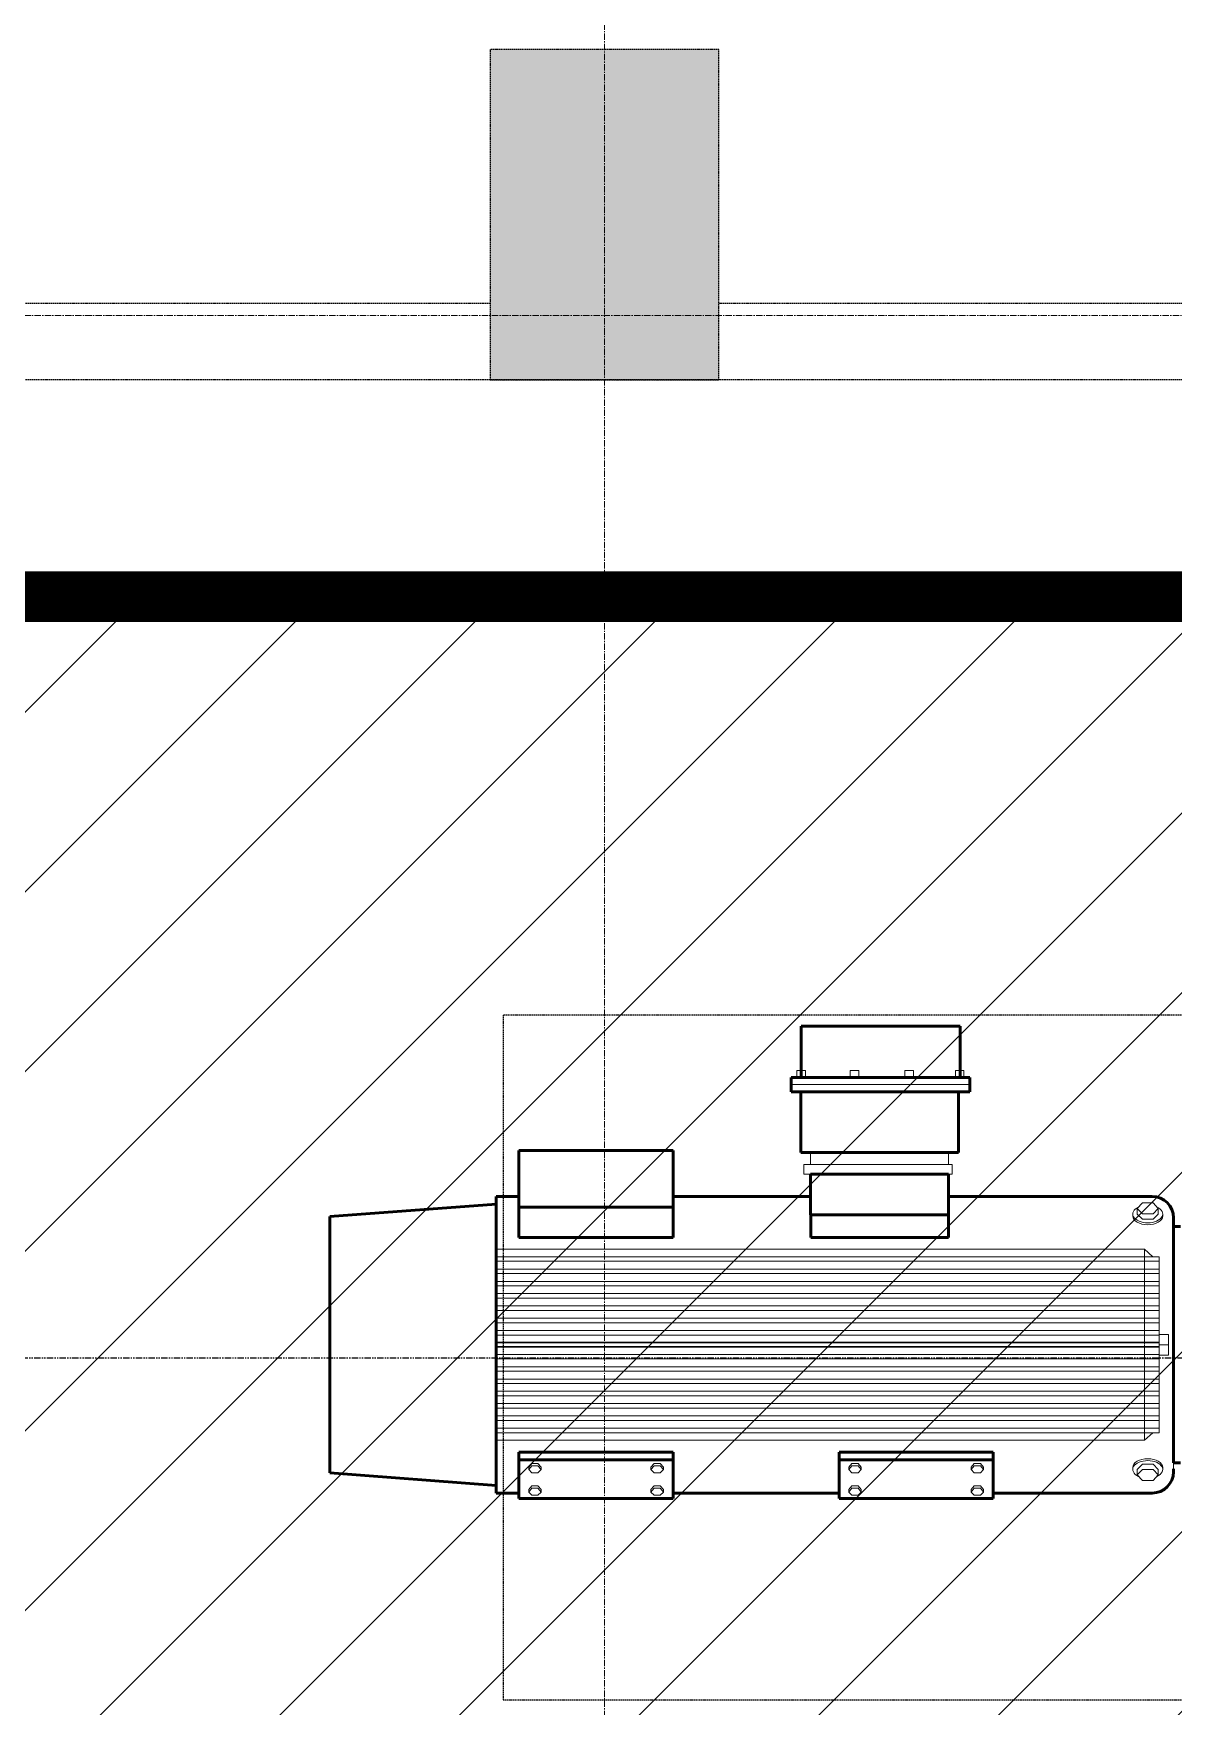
# Model space of a CAD drawing. Header units: inches. Extents: x 0 to 235202, y 0 to 184293.
# Drawn here: x 153877 to 156121, y 130705 to 133997 of the extents above; entities that cross this region are included whole.
import ezdxf
from ezdxf.enums import TextEntityAlignment as Align

# ---------------------------------------------------------------- set-up
doc = ezdxf.new("R2010")
doc.units = ezdxf.units.IN
doc.header["$MEASUREMENT"] = 0
for name, pattern in [('CENTER', [2, 1.25, -0.25, 0.25, -0.25]), ('HIDDEN', [0.375, 0.25, -0.125]), ('PHANTOM2', [1.25, 0.625, -0.125, 0.125, -0.125, 0.125, -0.125])]:
    doc.linetypes.add(name, pattern=pattern)
doc.layers.add('.5', color=8, linetype='Continuous', lineweight=0)
doc.layers.add('DIM', color=251, linetype='Continuous', lineweight=0)
for name, color, linetype in [('71-12459_XREF-T-BLK_A1$0$BORDER', 6, 'Continuous'), ('GRID_TXT45', 4, 'Continuous'), ('M-HVAC-EQPM-NEW', 5, 'Continuous'), ('M-X-BKGD', 8, 'Continuous'), ('WINDOW ELEV', 3, 'Continuous')]:
    doc.layers.add(name, color=color, linetype=linetype)
doc.styles.add('SIMPLEX', font='simplex.shx')

# ---------------------------------------------------------------- blocks, each defined once
blk = doc.blocks.new('FLOOR PLAN REV 2')
at = {"layer": 'DIM', "linetype": 'HIDDEN', "lineweight": 25, "ltscale": 10}
h = blk.add_hatch(color=8, dxfattribs=at)
h.paths.add_polyline_path([(67801.4, 233442.2), (67501.4, 233442.2), (67501.4, 233142.2), (67801.4, 233142.2)])
h.paths.add_polyline_path([(71751.4, 233592.2), (71301.4, 233592.2), (71301.4, 233142.2), (71751.4, 233142.2)])
h.paths.add_polyline_path([(67801.4, 229167.2), (67501.4, 229167.2), (67501.4, 228867.2), (67801.4, 228867.2)])
h.paths.add_polyline_path([(76251.8, 233592.2), (75801.8, 233592.2), (75801.8, 233142.2), (76251.8, 233142.2)])
h.paths.add_polyline_path([(80751.8, 233792.2), (80301.8, 233792.2), (80301.8, 233142.2), (80751.8, 233142.2)])
h.paths.add_polyline_path([(71451.4, 228867.2), (71451.4, 229167.2), (71301.4, 229167.2), (71301.4, 228867.2)])
at = {"layer": '.5', "color": 8, "linetype": 'CENTER', "ltscale": 10}
for p, q in [((80526.8, 216570.9), (80526.8, 247857.9)), ((118917.3, 233268.9), (54403.1, 233268.9))]:
    blk.add_line(p, q, dxfattribs=at)
at = {"color": 8, "linetype": 'PHANTOM2', "ltscale": 20}
blk.add_line((100766.6, 231217.3), (74313.2, 231217.3), dxfattribs=at)
at = {"layer": 'DIM', "color": 8, "linetype": 'HIDDEN', "lineweight": 25, "ltscale": 10}
for p, q in [((80751.8, 233792.2), (80301.8, 233792.2)), ((80301.8, 233792.2), (80301.8, 233142.2)), ((80751.8, 233142.2), (80751.8, 233792.2)), ((80301.8, 233292.2), (76251.8, 233292.2)), ((84801.4, 233292.2), (80751.8, 233292.2)), ((111801.8, 233142.2), (75801.8, 233142.2)), ((80301.8, 233142.2), (80751.8, 233142.2)), ((83326.8, 231892.2), (80326.8, 231892.2)), ((80326.8, 231892.2), (80326.8, 230544.7)), ((80326.8, 230544.7), (83326.8, 230544.7))]:
    blk.add_line(p, q, dxfattribs=at)
at = {"layer": 'GRID_TXT45', "color": 8, "style": 'SIMPLEX'}
for p in [(53803.1, 233267.6), (53803.1, 227018.5), (53803.1, 220768)]:
    blk.add_attdef('GRD_TXT', text='', height=450, rotation=180, dxfattribs=at).set_placement(p, align=Align.MIDDLE_CENTER)
blk = doc.blocks.new('PLAN REV 1')
at = {"layer": 'DIM', "color": 8, "lineweight": 50}
for p, q in [((197081.3, 209118.4), (196768.3, 209118.4)), ((196768.3, 209118.4), (196768.3, 209017.3)), ((197081.3, 209017.3), (197081.3, 209118.4)), ((197100.1, 209017.3), (196748.2, 209017.3)), ((196748.2, 209017.3), (196748.2, 208989.2)), ((196768.3, 209017.3), (197081.3, 209017.3)), ((197100.1, 208989.2), (197100.1, 209017.3)), ((196748.2, 208989.2), (197100.1, 208989.2)), ((197078, 208989.2), (196767.7, 208989.2)), ((196767.7, 208989.2), (196767.7, 208869.7)), ((197078, 208869.7), (197078, 208989.2)), ((196212.7, 208873.6), (196516, 208873.6)), ((196212.7, 208762.5), (196212.7, 208873.6)), ((196516, 208873.6), (196516, 208762.5)), ((196767.7, 208869.7), (197078, 208869.7)), ((196786.3, 208746.9), (196786.3, 208827.4)), ((196786.3, 208827.4), (197057.7, 208827.4)), ((197057.7, 208827.4), (197057.7, 208746.9)), ((196167.5, 208199.8), (196167.5, 208783.4)), ((196167.5, 208783.4), (196212.7, 208783.4)), ((196516, 208783.4), (196786.3, 208783.4)), ((197430.9, 208783.4), (197057.7, 208783.4)), ((197459, 208783.4), (197429.9, 208783.4)), ((196167.5, 208768.3), (195840.7, 208743.7)), ((196212.7, 208762.5), (196516, 208762.5)), ((196212.7, 208702.8), (196212.7, 208762.5)), ((196516, 208762.5), (196212.7, 208762.5)), ((196516, 208762.5), (196516, 208702.8)), ((197057.7, 208746.9), (196786.3, 208746.9)), ((197057.7, 208746.9), (196787.2, 208746.9)), ((196787.2, 208746.9), (196787.2, 208702.8)), ((197057.7, 208702.8), (197057.7, 208746.9)), ((195840.7, 208743.7), (195840.7, 208239.4)), ((197500.9, 208735.8), (197500.9, 208741.5)), ((197500.9, 208724.3), (197500.9, 208735.8)), ((197500.9, 208491.6), (197500.9, 208724.3)), ((197500.9, 208724.3), (197514.5, 208724.3)), ((196516, 208702.8), (196212.7, 208702.8)), ((196787.2, 208702.8), (197057.7, 208702.8)), ((197500.9, 208491.6), (197500.9, 208258.9)), ((196516, 208280.3), (196212.7, 208280.3)), ((196212.7, 208280.3), (196212.7, 208265.4)), ((196212.7, 208265.4), (196516, 208265.4)), ((196516, 208265.4), (196212.7, 208265.4)), ((196212.7, 208265.4), (196212.7, 208189.2)), ((196516, 208265.4), (196516, 208280.3)), ((196516, 208189.2), (196516, 208265.4)), ((197145.9, 208280.3), (196842.6, 208280.3)), ((196842.6, 208280.3), (196842.6, 208265.4)), ((196842.6, 208265.4), (197145.9, 208265.4)), ((197145.9, 208265.4), (196842.6, 208265.4)), ((196842.6, 208265.4), (196842.6, 208189.2)), ((197145.9, 208265.4), (197145.9, 208280.3)), ((197145.9, 208189.2), (197145.9, 208265.4)), ((197500.9, 208258.9), (197514.5, 208258.9)), ((196167.5, 208214.8), (195840.7, 208239.4)), ((197500.9, 208247.4), (197500.9, 208241.7)), ((196212.7, 208199.8), (196167.5, 208199.8)), ((196212.7, 208189.2), (196516, 208189.2)), ((196842.6, 208199.8), (196516, 208199.8)), ((196842.6, 208189.2), (197145.9, 208189.2)), ((197196.5, 208199.8), (197145.9, 208199.8)), ((197196.5, 208199.8), (197459, 208199.8)), ((197459, 208199.8), (197429.9, 208199.8))]:
    blk.add_line(p, q, dxfattribs=at)
at = {"layer": 'DIM', "color": 8, "linetype": 'Continuous'}
for p, q in [((196776.8, 209031.1), (196759.8, 209031.1)), ((196759.8, 209031.1), (196759.8, 209017.3)), ((196759.8, 209017.3), (196776.8, 209017.3)), ((196776.8, 209017.3), (196776.8, 209031.1)), ((196881.6, 209031.1), (196864.6, 209031.1)), ((196864.6, 209031.1), (196864.6, 209017.3)), ((196864.6, 209017.3), (196881.6, 209017.3)), ((196881.6, 209017.3), (196881.6, 209031.1)), ((196989.3, 209031.1), (196972.4, 209031.1)), ((196972.4, 209031.1), (196972.4, 209017.3)), ((196972.4, 209017.3), (196989.3, 209017.3)), ((196989.3, 209017.3), (196989.3, 209031.1)), ((197071.5, 209017.3), (197071.5, 209031.1)), ((197071.5, 209031.1), (197088.5, 209031.1)), ((197088.5, 209017.3), (197071.5, 209017.3)), ((197088.5, 209031.1), (197088.5, 209017.3)), ((197100.1, 209003.3), (196748.2, 209003.3)), ((197065.3, 208846), (196773.6, 208846)), ((196773.6, 208846), (196773.6, 208827.4)), ((197057.7, 208869.7), (196786.3, 208869.7)), ((196786.3, 208869.7), (196786.3, 208846)), ((196786.3, 208846), (197057.7, 208846)), ((197057.7, 208846), (197057.7, 208869.7)), ((197065.3, 208827.4), (197065.3, 208846)), ((196773.6, 208827.4), (197065.3, 208827.4)), ((197057.7, 208783.4), (197186.6, 208783.4)), ((197420.6, 208744.9), (197420.6, 208748.8)), ((197429.3, 208759.4), (197439.7, 208770.8)), ((197439.7, 208749), (197429.3, 208759.4)), ((197429.3, 208748.8), (197429.3, 208759.4)), ((197439.7, 208738.4), (197429.3, 208748.8)), ((197429.3, 208748.8), (197429.3, 208748.8)), ((197439.7, 208770.8), (197460.5, 208770.8)), ((197460.5, 208749), (197439.7, 208749)), ((197460.5, 208770.8), (197470.9, 208759.4)), ((197470.9, 208759.4), (197460.5, 208749)), ((197470.9, 208748.8), (197460.5, 208738.4)), ((197470.8, 208748.8), (197470.9, 208748.8)), ((197470.9, 208748.8), (197470.9, 208759.4)), ((197479.6, 208744.9), (197479.6, 208748.8)), ((197460.5, 208738.4), (197439.7, 208738.4)), ((197443.8, 208728), (197443.8, 208728)), ((197443.8, 208679.6), (196167.5, 208679.6)), ((197472.6, 208664.7), (196167.5, 208664.7)), ((197472.6, 208655.8), (196167.5, 208655.8)), ((197443.8, 208492.2), (197443.8, 208679.6)), ((197443.8, 208679.6), (197460.2, 208664.7)), ((197472.6, 208491.6), (197472.6, 208664.7)), ((197472.6, 208640.5), (196167.5, 208640.5)), ((197472.6, 208631.6), (196167.5, 208631.6)), ((197472.6, 208616.3), (196167.5, 208616.3)), ((197472.6, 208607.4), (196167.5, 208607.4)), ((197472.6, 208592.1), (196167.5, 208592.1)), ((197472.6, 208583.2), (196167.5, 208583.2)), ((197472.6, 208567.9), (196167.5, 208567.9)), ((197472.6, 208559), (196167.5, 208559)), ((197472.6, 208543.8), (196167.5, 208543.8)), ((197472.6, 208534.9), (196167.5, 208534.9)), ((197472.6, 208519.6), (196167.5, 208519.6)), ((197472.6, 208510.7), (196167.5, 208510.7)), ((197472.6, 208496.7), (196167.5, 208496.7)), ((197472.6, 208495.4), (196167.5, 208495.4)), ((197472.6, 208487.8), (196167.5, 208487.8)), ((197472.6, 208486.5), (196167.5, 208486.5)), ((197443.8, 208491), (197443.8, 208303.5)), ((197491.1, 208511.8), (197472.6, 208511.8)), ((197472.6, 208511.8), (197472.6, 208491.6)), ((197491.1, 208511.8), (197472.6, 208511.8)), ((197472.6, 208511.8), (197472.6, 208491.6)), ((197472.6, 208491.6), (197491.1, 208491.6)), ((197472.6, 208491.6), (197491.1, 208491.6)), ((197472.6, 208471.3), (197472.6, 208491.6)), ((197472.6, 208491.6), (197472.6, 208318.5)), ((197472.6, 208491.6), (197491.1, 208491.6)), ((197472.6, 208471.3), (197472.6, 208491.6)), ((197472.6, 208491.6), (197491.1, 208491.6)), ((197491.1, 208491.6), (197491.1, 208511.8)), ((197491.1, 208491.6), (197491.1, 208511.8)), ((197491.1, 208491.6), (197491.1, 208471.3)), ((197491.1, 208491.6), (197491.1, 208471.3)), ((197472.6, 208472.5), (196167.5, 208472.5)), ((197472.6, 208463.6), (196167.5, 208463.6)), ((197491.1, 208471.3), (197472.6, 208471.3)), ((197491.1, 208471.3), (197472.6, 208471.3)), ((197472.6, 208448.3), (196167.5, 208448.3)), ((197472.6, 208439.4), (196167.5, 208439.4)), ((197472.6, 208424.1), (196167.5, 208424.1)), ((197472.6, 208415.2), (196167.5, 208415.2)), ((197472.6, 208399.9), (196167.5, 208399.9)), ((197472.6, 208391), (196167.5, 208391)), ((197472.6, 208375.7), (196167.5, 208375.7)), ((197472.6, 208366.8), (196167.5, 208366.8)), ((197472.6, 208351.5), (196167.5, 208351.5)), ((197472.6, 208342.6), (196167.5, 208342.6)), ((197472.6, 208327.4), (196167.5, 208327.4)), ((197472.6, 208318.5), (196167.5, 208318.5)), ((197443.8, 208303.5), (196167.5, 208303.5)), ((197443.8, 208303.5), (197460.2, 208318.5)), ((196237.9, 208258.1), (196231.8, 208250.7)), ((196237.9, 208253.4), (196231.8, 208246)), ((196250.1, 208258.1), (196237.9, 208258.1)), ((196250.1, 208253.4), (196237.9, 208253.4)), ((196256.2, 208250.7), (196250.1, 208258.1)), ((196256.2, 208246), (196250.1, 208253.4)), ((196472.5, 208250.7), (196478.6, 208258.1)), ((196472.5, 208246), (196478.6, 208253.4)), ((196478.6, 208258.1), (196490.8, 208258.1)), ((196478.6, 208253.4), (196490.8, 208253.4)), ((196490.8, 208258.1), (196496.9, 208250.7)), ((196490.8, 208253.4), (196496.9, 208246)), ((196867.8, 208258.1), (196861.7, 208250.7)), ((196867.8, 208253.4), (196861.7, 208246)), ((196880, 208258.1), (196867.8, 208258.1)), ((196880, 208253.4), (196867.8, 208253.4)), ((196886.1, 208250.7), (196880, 208258.1)), ((196886.1, 208246), (196880, 208253.4)), ((197102.5, 208250.7), (197108.5, 208258.1)), ((197102.5, 208246), (197108.5, 208253.4)), ((197108.5, 208258.1), (197120.7, 208258.1)), ((197108.5, 208253.4), (197120.7, 208253.4)), ((197120.7, 208258.1), (197126.8, 208250.7)), ((197120.7, 208253.4), (197126.8, 208246)), ((197439.7, 208256.6), (197429.3, 208246.2)), ((197460.5, 208256.6), (197439.7, 208256.6)), ((197470.9, 208246.2), (197460.5, 208256.6)), ((197500.9, 208258.9), (197500.9, 208247.4)), ((196231.8, 208246), (196231.8, 208250.7)), ((196231.8, 208246), (196237.9, 208239.6)), ((196237.9, 208239.6), (196250.1, 208239.6)), ((196250.1, 208239.6), (196256.2, 208246)), ((196256.2, 208246), (196256.2, 208250.7)), ((196472.5, 208246), (196472.5, 208250.7)), ((196478.6, 208239.6), (196472.5, 208246)), ((196490.8, 208239.6), (196478.6, 208239.6)), ((196496.9, 208246), (196490.8, 208239.6)), ((196496.9, 208246), (196496.9, 208250.7)), ((196861.7, 208246), (196861.7, 208250.7)), ((196861.7, 208246), (196867.8, 208239.6)), ((196867.8, 208239.6), (196880, 208239.6)), ((196880, 208239.6), (196886.1, 208246)), ((196886.1, 208246), (196886.1, 208250.7)), ((197102.5, 208246), (197102.5, 208250.7)), ((197108.5, 208239.6), (197102.5, 208246)), ((197120.7, 208239.6), (197108.5, 208239.6)), ((197126.8, 208246), (197120.7, 208239.6)), ((197126.8, 208246), (197126.8, 208250.7)), ((197420.6, 208250.1), (197420.6, 208246.2)), ((197429.3, 208246.2), (197429.3, 208246.2)), ((197429.3, 208246.2), (197429.3, 208235.5)), ((197439.7, 208245.9), (197429.3, 208235.5)), ((197429.3, 208235.5), (197439.7, 208224.2)), ((197460.5, 208245.9), (197439.7, 208245.9)), ((197439.7, 208224.2), (197460.5, 208224.2)), ((197470.9, 208235.5), (197460.5, 208245.9)), ((197460.5, 208224.2), (197470.9, 208235.5)), ((197470.8, 208246.2), (197470.9, 208246.2)), ((197470.9, 208246.2), (197470.9, 208235.5)), ((197479.6, 208250.1), (197479.6, 208246.2)), ((196237.9, 208213.9), (196231.8, 208206.5)), ((196237.9, 208209.1), (196231.8, 208201.7)), ((196231.8, 208201.7), (196231.8, 208206.5)), ((196231.8, 208201.7), (196237.9, 208195.4)), ((196250.1, 208213.9), (196237.9, 208213.9)), ((196250.1, 208209.1), (196237.9, 208209.1)), ((196237.9, 208195.4), (196250.1, 208195.4)), ((196256.2, 208206.5), (196250.1, 208213.9)), ((196256.2, 208201.7), (196250.1, 208209.1)), ((196250.1, 208195.4), (196256.2, 208201.7)), ((196256.2, 208201.7), (196256.2, 208206.5)), ((196472.5, 208206.5), (196478.6, 208213.9)), ((196472.5, 208201.7), (196478.6, 208209.1)), ((196472.5, 208201.7), (196472.5, 208206.5)), ((196478.6, 208195.4), (196472.5, 208201.7)), ((196478.6, 208213.9), (196490.8, 208213.9)), ((196478.6, 208209.1), (196490.8, 208209.1)), ((196490.8, 208195.4), (196478.6, 208195.4)), ((196490.8, 208213.9), (196496.9, 208206.5)), ((196490.8, 208209.1), (196496.9, 208201.7)), ((196496.9, 208201.7), (196490.8, 208195.4)), ((196496.9, 208201.7), (196496.9, 208206.5)), ((196867.8, 208213.9), (196861.7, 208206.5)), ((196867.8, 208209.1), (196861.7, 208201.7)), ((196861.7, 208201.7), (196861.7, 208206.5)), ((196861.7, 208201.7), (196867.8, 208195.4)), ((196880, 208213.9), (196867.8, 208213.9)), ((196880, 208209.1), (196867.8, 208209.1)), ((196867.8, 208195.4), (196880, 208195.4)), ((196886.1, 208206.5), (196880, 208213.9)), ((196886.1, 208201.7), (196880, 208209.1)), ((196880, 208195.4), (196886.1, 208201.7)), ((196886.1, 208201.7), (196886.1, 208206.5)), ((197102.5, 208206.5), (197108.5, 208213.9)), ((197102.5, 208201.7), (197108.5, 208209.1)), ((197102.5, 208201.7), (197102.5, 208206.5)), ((197108.5, 208195.4), (197102.5, 208201.7)), ((197108.5, 208213.9), (197120.7, 208213.9)), ((197108.5, 208209.1), (197120.7, 208209.1)), ((197120.7, 208195.4), (197108.5, 208195.4)), ((197120.7, 208213.9), (197126.8, 208206.5)), ((197120.7, 208209.1), (197126.8, 208201.7)), ((197126.8, 208201.7), (197120.7, 208195.4)), ((197126.8, 208201.7), (197126.8, 208206.5))]:
    blk.add_line(p, q, dxfattribs=at)
at = {"layer": 'DIM', "color": 8, "lineweight": 50}
for centre, start, end in [((197459, 208741.5), 0, 90), ((197459, 208241.7), 270, 0)]:
    blk.add_arc(centre, 41.9, start, end, dxfattribs=at)
at = {"layer": 'DIM', "color": 8, "linetype": 'Continuous'}
for centre, start, end in [((197490.3, 208736.9), 359.9696, 359.9696), ((197490.3, 208246.2), 0.0304, 0.0304)]:
    blk.add_arc(centre, 3.25, start, end, dxfattribs=at)
at = {"layer": 'DIM', "color": 8, "linetype": 'Continuous', "extrusion": (0, 0, -1)}
for centre, major_axis, start_param, end_param in [((197450.1, 208748.8), (29.5, 0), -0.915374, 4.051923), ((197450.1, 208744.9), (-29.5, 0), 3.141593, 6.283185)]:
    blk.add_ellipse(centre, major_axis=major_axis, ratio=0.58591, start_param=start_param, end_param=end_param, dxfattribs=at)
at = {"layer": 'DIM', "color": 8, "linetype": 'Continuous'}
for centre, start_param, end_param in [((197450.1, 208246.2), 2.226219, 7.193516), ((197450.1, 208250.1), 3.141593, 6.283185)]:
    blk.add_ellipse(centre, major_axis=(-29.5, 0), ratio=0.58591, start_param=start_param, end_param=end_param, dxfattribs=at)
at = {"layer": 'WINDOW ELEV', "color": 1}
blk.add_blockref('FLOOR PLAN REV 2', (115854.5, -22751.9), dxfattribs=at)

msp = doc.modelspace()

# ---------------------------------------------------------------- hatches: boundary and pattern name
at = {"layer": 'M-HVAC-EQPM-NEW'}
h = msp.add_hatch(dxfattribs=at)
h.set_pattern_fill('ANSI31', color=8, scale=2000)
h.set_pattern_definition([(45, (-41380.03, -77074.9), (-176.7767, 176.7767), [])])
h.paths.add_polyline_path([(148917.3, 132888.6), (189081.7, 132888.6), (189081.7, 127797), (176827.3, 127797), (176827.3, 129426.6), (148917.3, 129426.6)])

# ---------------------------------------------------------------- linework, layer by layer
at = {"layer": '71-12459_XREF-T-BLK_A1$0$BORDER', "color": 1, "linetype": 'HIDDEN', "ltscale": 30, "const_width": 100, "flags": 128}
msp.add_lwpolyline([(148917.3, 132888.6), (189081.7, 132888.6), (189081.7, 127797), (176827.3, 127797), (176827.3, 129426.6), (148917.3, 129426.6)], close=True, dxfattribs=at)

# ---------------------------------------------------------------- block references
at = {"layer": 'M-X-BKGD', "color": 8}
msp.add_blockref('PLAN REV 1', (-41380, -77074.9), dxfattribs=at)

doc.saveas('drawing.dxf')
